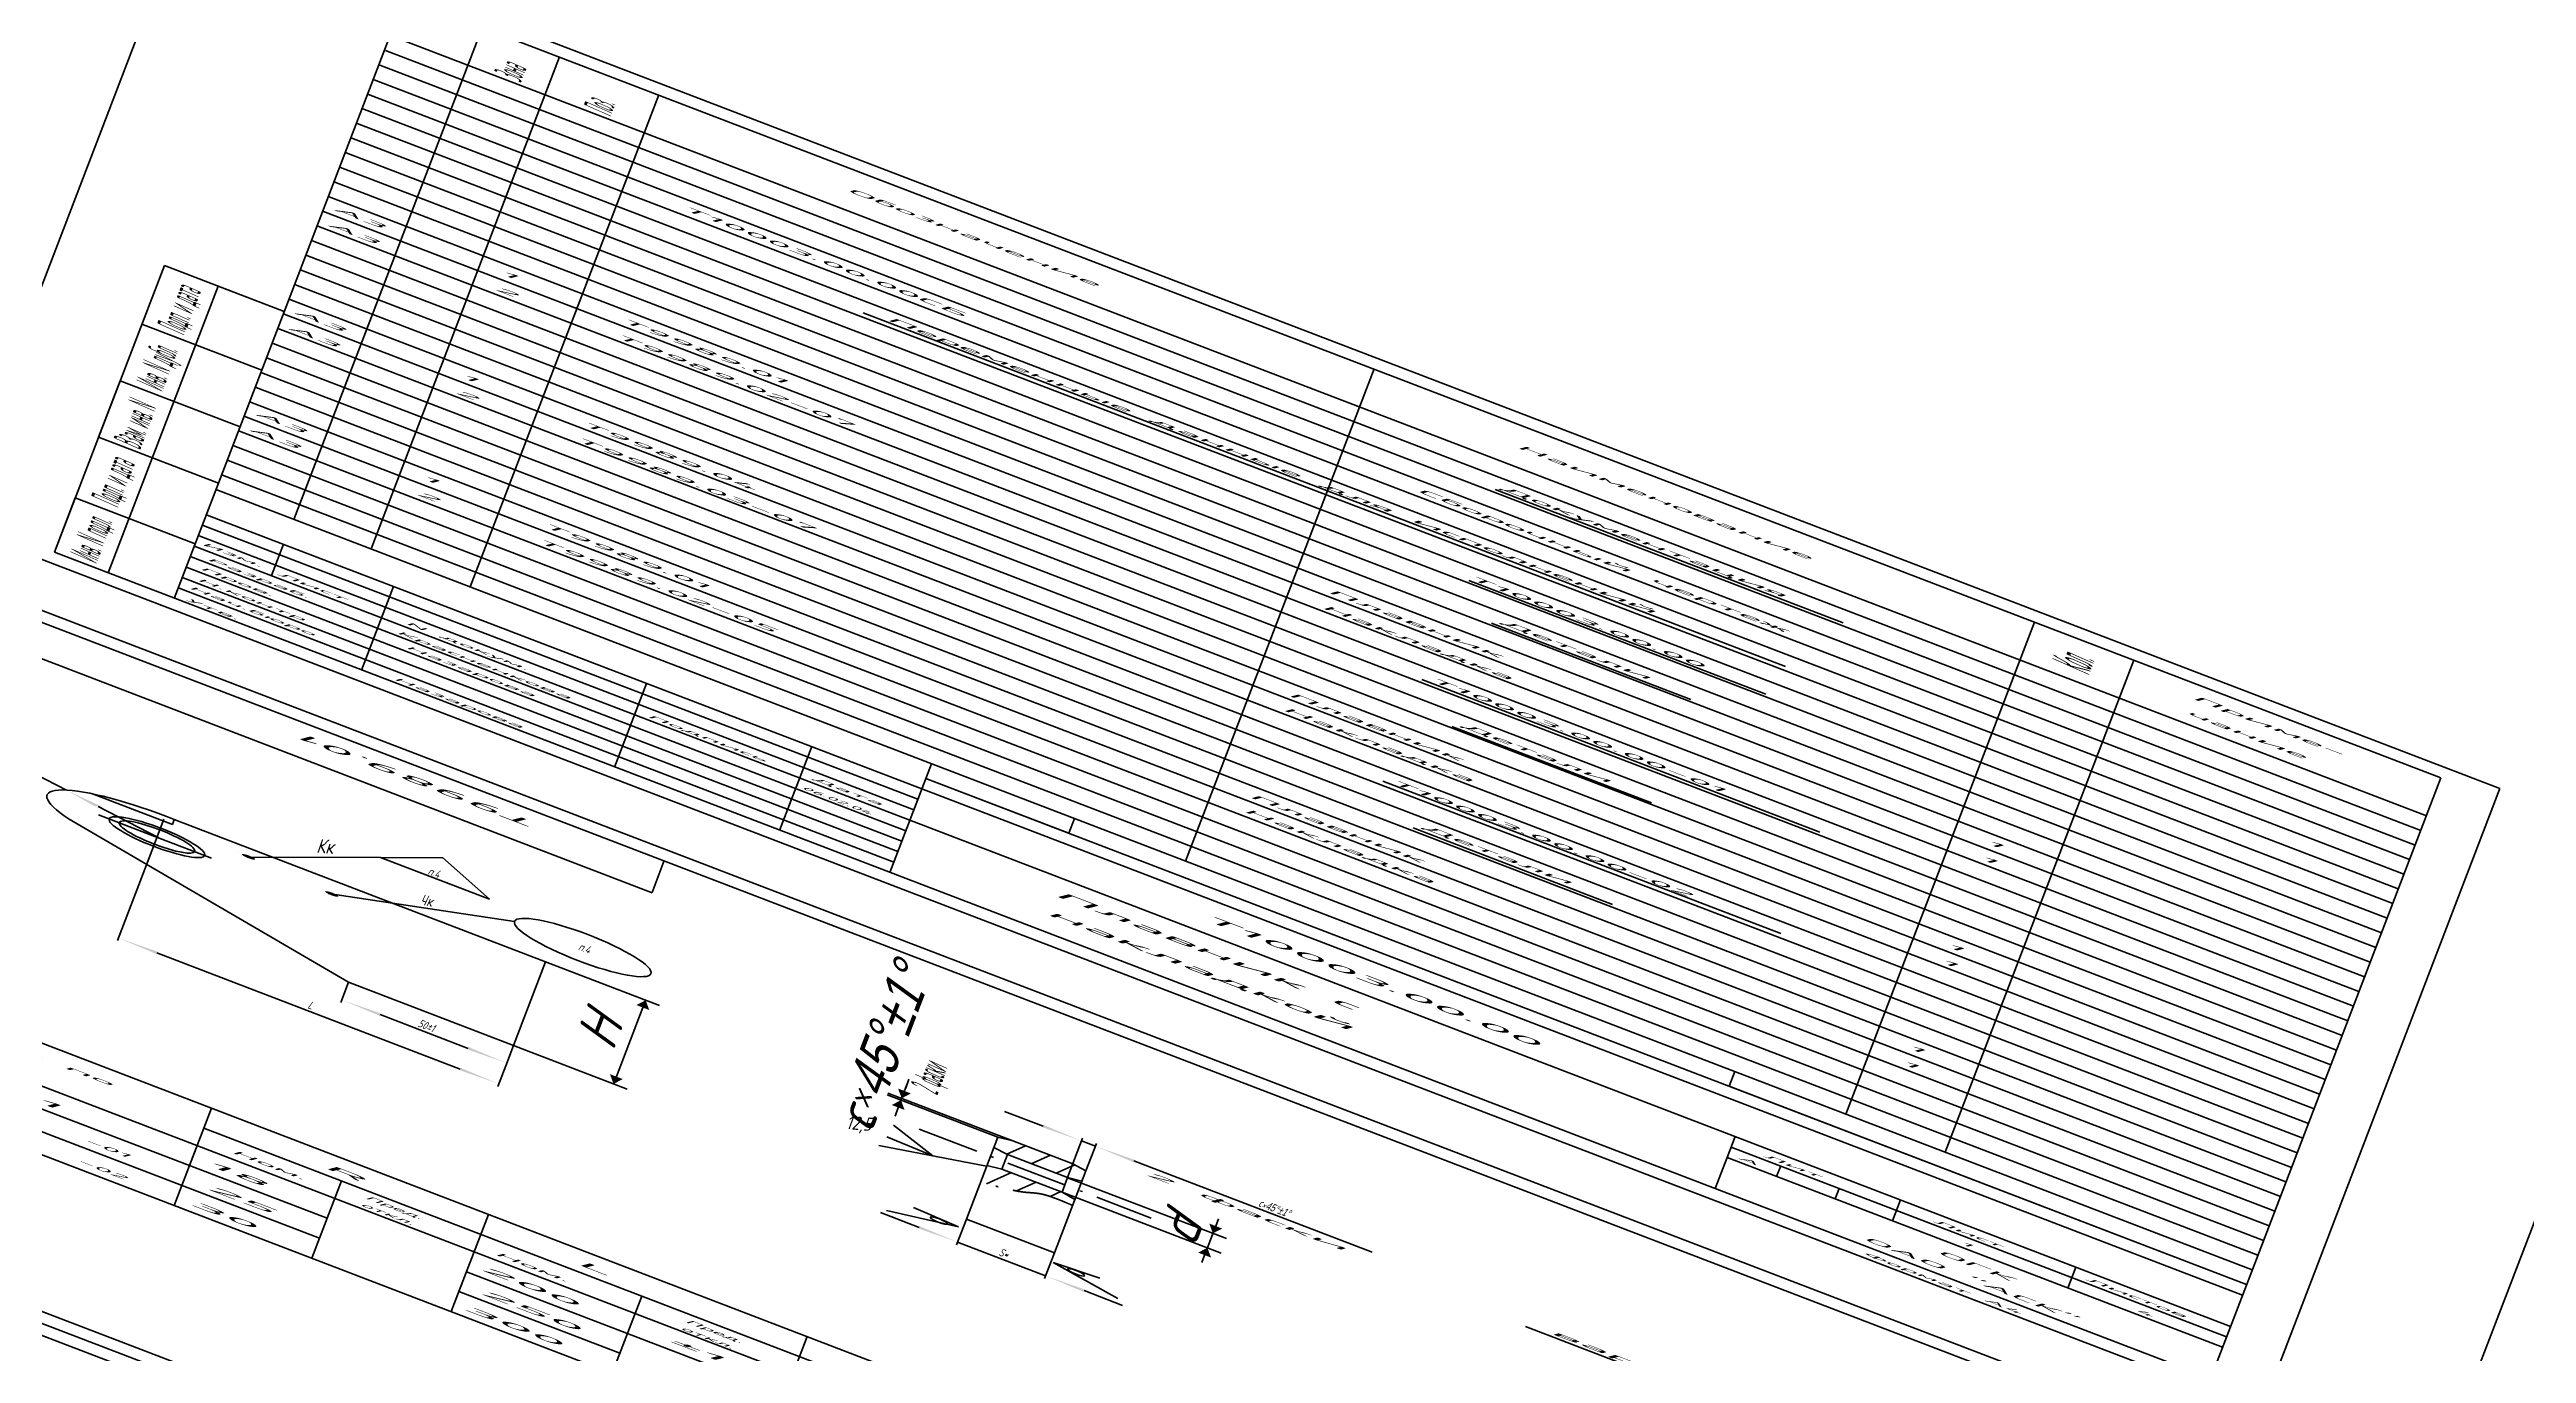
# Model space of a CAD drawing. Extents: x 2364 to 24352926, y -9422284 to 1126.
# Drawn here: x 11690167 to 12316154, y -4200300 to -3870708 of the extents above; entities that cross this region are included whole.
import ezdxf

# ---------------------------------------------------------------- set-up
doc = ezdxf.new("R2010")
doc.units = 0
doc.linetypes.add('ACAD_ISO10W100', pattern=[18.5, 12, -3, 0.5, -3])
doc.layers.get('Defpoints').update_dxf_attribs({"linetype": 'CONTINUOUS'})
doc.layers.add('ОСНОВНЫЕ', color=5, linetype='CONTINUOUS')
doc.layers.add('ТОНКИЕ', color=4, linetype='CONTINUOUS')
doc.styles.add('25', font='romans.shx', dxfattribs={"width": 0.8, "oblique": 15, "height": 2.5})
doc.styles.add('35', font='romans.shx', dxfattribs={"width": 0.8, "oblique": 15, "height": 3.5})
doc.styles.add('5', font='romans.shx', dxfattribs={"oblique": 15, "height": 3.5})
doc.styles.get("Standard").update_dxf_attribs({"font": 'romans.shx'})
doc.dimstyles.get("Standard").update_dxf_attribs({"dimtxt": 0.18, "dimasz": 0.18, "dimexe": 0.18, "dimexo": 0.0625, "dimgap": 0.09, "dimtad": 0, "dimtih": 1, "dimtoh": 1, "dimdec": 4, "dimzin": 0, "dimdsep": 46, "dimtxsty": 'STANDARD', "dimcen": 0.09, "dimadec": 0, "dimazin": 0, "dimtfac": 1, "dimtdec": 4, "dimtofl": 0, "dimtmove": 0, "dimatfit": 3, "dimfxl": 1, "dimtolj": 1, "dimtzin": 0, "dimarcsym": 0})

# ---------------------------------------------------------------- blocks, each defined once
blk = doc.blocks.new('*D19')
at = {"layer": 'Defpoints', "color": 0, "linetype": 'Continuous', "lineweight": 40, "transparency": 16777216}
for p in [(4236.4, 664.38), (4244.4, 664.38), (4236.4, 653.39)]:
    blk.add_point(p, dxfattribs=at)
at = {"layer": 'ОСНОВНЫЕ', "color": 0, "linetype": 'Continuous', "lineweight": -2, "transparency": 16777216}
for p, q in [((4236.4, 664.38), (4236.4, 652.14)), ((4244.4, 664.38), (4244.4, 652.14)), ((4232.9, 653.39), (4229.4, 653.39)), ((4244.4, 653.39), (4236.4, 653.39)), ((4247.9, 653.39), (4251.4, 653.39))]:
    blk.add_line(p, q, dxfattribs=at)
at = {"layer": 'ОСНОВНЫЕ', "color": 0, "linetype": 'Continuous', "lineweight": 40, "transparency": 16777216}
for points in [[(4232.9, 653.97), (4232.9, 652.8), (4236.4, 653.39)], [(4247.9, 653.97), (4247.9, 652.8), (4244.4, 653.39)]]:
    blk.add_solid(points, dxfattribs=at)
at = {"layer": 'ОСНОВНЫЕ', "color": 0, "linetype": 'Continuous', "lineweight": 40, "transparency": 16777216, "insert": (4240.4, 656.14), "char_height": 3.5, "attachment_point": 5, "style": '35'}
blk.add_mtext('\\A1;S*', dxfattribs=at)
blk = doc.blocks.new('*D18')
at = {"layer": 'Defpoints', "color": 0, "linetype": 'Continuous', "lineweight": 40, "transparency": 16777216}
for p in [(4160.69, 684.37), (4195.26, 654.75), (4195.26, 646.1)]:
    blk.add_point(p, dxfattribs=at)
at = {"layer": 'ОСНОВНЫЕ', "color": 0, "linetype": 'Continuous', "lineweight": -2, "transparency": 16777216}
for p, q in [((4160.69, 684.37), (4160.69, 644.85)), ((4195.26, 654.75), (4195.26, 644.85)), ((4164.19, 646.1), (4191.76, 646.1))]:
    blk.add_line(p, q, dxfattribs=at)
at = {"layer": 'ОСНОВНЫЕ', "color": 0, "linetype": 'Continuous', "lineweight": 40, "transparency": 16777216}
for points in [[(4164.19, 646.68), (4164.19, 645.52), (4160.69, 646.1)], [(4191.76, 646.68), (4191.76, 645.52), (4195.26, 646.1)]]:
    blk.add_solid(points, dxfattribs=at)
at = {"layer": 'ОСНОВНЫЕ', "color": 0, "linetype": 'Continuous', "lineweight": 40, "transparency": 16777216, "insert": (4177.97, 648.85), "char_height": 3.5, "attachment_point": 5, "style": '35'}
blk.add_mtext('\\A1;L', dxfattribs=at)
blk = doc.blocks.new('*D17')
at = {"layer": 'Defpoints', "color": 0, "linetype": 'Continuous', "lineweight": 40, "transparency": 16777216}
for p in [(4180.26, 664.38), (4195.26, 664.38), (4180.26, 656)]:
    blk.add_point(p, dxfattribs=at)
at = {"layer": 'ОСНОВНЫЕ', "color": 0, "linetype": 'Continuous', "lineweight": -2, "transparency": 16777216}
for p, q in [((4180.26, 664.38), (4180.26, 654.75)), ((4195.26, 664.38), (4195.26, 654.75)), ((4191.76, 656), (4183.76, 656))]:
    blk.add_line(p, q, dxfattribs=at)
at = {"layer": 'ОСНОВНЫЕ', "color": 0, "linetype": 'Continuous', "lineweight": 40, "transparency": 16777216}
for points in [[(4183.76, 656.59), (4183.76, 655.42), (4180.26, 656)], [(4191.76, 656.59), (4191.76, 655.42), (4195.26, 656)]]:
    blk.add_solid(points, dxfattribs=at)
at = {"layer": 'ОСНОВНЫЕ', "color": 0, "linetype": 'Continuous', "lineweight": 40, "transparency": 16777216, "insert": (4187.76, 658.77), "char_height": 3.5, "attachment_point": 5, "style": '35'}
blk.add_mtext('\\A1;5{\\fRomanS|b0|i0|c204|p2;0}±{\\fRomanS|b0|i0|c204|p2;1}', dxfattribs=at)
blk = doc.blocks.new('*D20')
at = {"layer": 'Defpoints', "color": 0, "linetype": 'Continuous', "lineweight": 40, "transparency": 16777216}
for p in [(4243.16, 697.8), (4243.16, 690.93), (4256.36, 690.93)]:
    blk.add_point(p, dxfattribs=at)
at = {"layer": 'ОСНОВНЫЕ', "color": 0, "linetype": 'Continuous', "lineweight": -2, "transparency": 16777216}
for p, q in [((4256.36, 701.3), (4256.36, 704.8)), ((4243.16, 697.8), (4257.61, 697.8)), ((4256.36, 697.8), (4256.36, 690.93)), ((4243.16, 690.93), (4257.61, 690.93)), ((4256.36, 687.43), (4256.36, 683.93))]:
    blk.add_line(p, q, dxfattribs=at)
at = {"layer": 'ОСНОВНЫЕ', "color": 0, "linetype": 'Continuous', "lineweight": 40, "transparency": 16777216}
for points in [[(4255.78, 701.3), (4256.95, 701.3), (4256.36, 697.8)], [(4255.78, 687.43), (4256.95, 687.43), (4256.36, 690.93)]]:
    blk.add_solid(points, dxfattribs=at)
at = {"layer": 'ОСНОВНЫЕ', "color": 0, "linetype": 'Continuous', "lineweight": 40, "transparency": 16777216, "insert": (4253.61, 694.37), "char_height": 3.5, "attachment_point": 5, "rotation": 90, "style": '35'}
blk.add_mtext('\\A1;d', dxfattribs=at)
blk = doc.blocks.new('Л8-190.000')
at = {"layer": 'ОСНОВНЫЕ', "linetype": 'ACAD_ISO10W100', "lineweight": 40}
h = blk.add_hatch(dxfattribs=at)
h.set_pattern_fill('ANSI31', color=4, scale=0.5, angle=180, style=0)
h.set_pattern_definition([(225, (-112.9644, 688.9388), (1.122532, -1.122532), [])])
h.paths.add_polyline_path([(4244.4044, 703.57582), (4243.16628, 704.3762), (4237.69384, 704.3762), (4236.4044, 703.51597), (4236.4044, 698.63427), (4237.69284, 697.80137), (4243.15592, 697.80137), (4244.4044, 698.63427)])
edge = h.paths.add_edge_path()
edge.add_line((4244.4044, 689.94997), (4243.15592, 690.9291))
edge.add_line((4243.15592, 690.9291), (4237.69284, 690.9291))
edge.add_line((4237.69284, 690.9291), (4236.4044, 689.94997))
edge.add_line((4236.4044, 689.94997), (4236.4044, 681.9866))
edge.add_spline(control_points=[(4236.44159, 682.00919), (4236.92006, 682.29797), (4238.26543, 683.10994), (4240.3004, 684.54284), (4241.55492, 687.5766), (4243.49529, 687.21988), (4244.4044, 687.05275)], knot_values=[0, 0, 0, 0, 1.674580452, 4.708531344, 7.517613045, 9.993964689, 9.993964689, 9.993964689, 9.993964689], degree=3, periodic=0)
edge.add_line((4244.4044, 687.05275), (4244.4044, 689.94997))
at = {"layer": 'ОСНОВНЫЕ', "linetype": 'Continuous', "lineweight": 40}
for points in [[(4167.93127, 700.71317, 1), (4169.14782, 700.71317, 1)], [(4175.65402, 698.5303, 1), (4176.87057, 698.5303, 1)]]:
    blk.add_hatch(color=4, dxfattribs=at).paths.add_polyline_path(points)
at = {"layer": 'ОСНОВНЫЕ', "color": 4, "linetype": 'Continuous', "lineweight": 40}
for p, q in [((4134.80392, 851.51391), (4134.80392, 1088.64303)), ((4344.80392, 1088.64303), (4134.80392, 1088.64303)), ((4344.80392, 851.51391), (4344.80392, 1088.64303)), ((4360.68604, 851.51391), (4360.68604, 1088.64303)), ((4344.80392, 791.64303), (4344.80392, 851.51391)), ((4360.68604, 851.51391), (4360.68604, 791.64303)), ((4339.80392, 811.51391), (4294.80392, 811.51391)), ((4294.80392, 811.51391), (4294.80392, 796.64303)), ((4339.91283, 791.64303), (4134.80392, 791.64303)), ((4531.32277, 770.37739), (4111.32277, 770.37739)), ((4183.92939, 731.32236), (4179.00108, 721.47434)), ((4188.91308, 721.47434), (4183.90833, 731.43676)), ((4179.00108, 721.47434), (4168.47209, 700.43476)), ((4188.91308, 721.47434), (4179.00108, 721.47434)), ((4243.15592, 697.80137), (4243.15592, 716.60815)), ((4244.4044, 703.57582), (4244.4044, 716.60815)), ((4191.56927, 716.28161), (4175.95168, 698.08079)), ((4239.65592, 715.35815), (4236.15592, 715.35815)), ((4243.15592, 715.35815), (4244.4044, 715.35815)), ((4247.9044, 715.35815), (4269.54498, 715.35815)), ((4227.59125, 713.4421), (4227.625, 709.3103)), ((4227.60813, 707.8762), (4227.60813, 711.3762)), ((4283.96007, 708.89499), (4345.08719, 708.89499)), ((4195.25994, 704.3762), (4205.5975, 704.3762)), ((4237.69384, 704.3762), (4226.35813, 704.3762)), ((4227.60813, 704.3762), (4227.60813, 703.51597)), ((4152.08442, 699.4485), (4145.33333, 703.38577)), ((4236.4044, 703.51597), (4226.35813, 703.51597)), ((4204.3475, 700.8762), (4204.3475, 667.8762)), ((4227.60813, 700.01597), (4227.64187, 695.88416)), ((4160.86877, 694.29212), (4155.10282, 697.67671)), ((4160.50598, 694.29212), (4155.36005, 694.29212)), ((4165.65191, 694.29212), (4160.50598, 694.29212)), ((4236.4044, 689.61864), (4227.22171, 681.09154)), ((4195.25994, 664.3762), (4205.5975, 664.3762)), ((4526.32277, 473.37739), (4111.32277, 473.37739)), ((4111.32277, 473.37739), (4531.32277, 473.37739))]:
    blk.add_line(p, q, dxfattribs=at)
at = {"layer": 'ОСНОВНЫЕ', "lineweight": 100}
for p, q in [((4154.80392, 851.51391), (4154.80392, 1083.64303)), ((4339.80392, 1083.64303), (4154.80392, 1083.64303)), ((4339.80392, 851.51391), (4339.80392, 1083.64303)), ((4339.80392, 1065.51391), (4154.89084, 1065.51391)), ((4339.80392, 1058.51391), (4154.89084, 1058.51391)), ((4339.80392, 1051.51391), (4154.89084, 1051.51391)), ((4339.80392, 1044.51391), (4154.89084, 1044.51391)), ((4339.80392, 1037.51391), (4154.89084, 1037.51391)), ((4339.80392, 1030.51391), (4154.89084, 1030.51391)), ((4339.80392, 1023.51391), (4154.89084, 1023.51391)), ((4339.80392, 1016.51391), (4154.89084, 1016.51391)), ((4339.80392, 1009.51391), (4154.89084, 1009.51391)), ((4339.80392, 1002.51391), (4154.89084, 1002.51391)), ((4339.80392, 995.51391), (4154.89084, 995.51391)), ((4339.80392, 988.51391), (4154.89084, 988.51391)), ((4339.80392, 981.51391), (4154.89084, 981.51391)), ((4339.80392, 974.51391), (4154.89084, 974.51391)), ((4339.80392, 967.51391), (4154.89084, 967.51391)), ((4339.80392, 960.51391), (4154.89084, 960.51391)), ((4339.80392, 953.51391), (4154.89084, 953.51391)), ((4339.80392, 946.51391), (4154.89084, 946.51391)), ((4339.80392, 939.51391), (4154.89084, 939.51391)), ((4339.80392, 932.51391), (4154.89084, 932.51391)), ((4339.80392, 925.51391), (4154.89084, 925.51391)), ((4339.80392, 925.51391), (4154.89084, 925.51391)), ((4339.80392, 918.51391), (4154.89084, 918.51391)), ((4339.80392, 911.51391), (4154.89084, 911.51391)), ((4339.80392, 904.51391), (4154.89084, 904.51391)), ((4339.80392, 897.51391), (4154.89084, 897.51391)), ((4339.80392, 890.51391), (4154.89084, 890.51391)), ((4339.80392, 883.51391), (4154.89084, 883.51391)), ((4339.80392, 876.51391), (4154.89084, 876.51391)), ((4339.80392, 869.51391), (4154.89084, 869.51391)), ((4339.80392, 862.51391), (4154.89084, 862.51391)), ((4339.80392, 855.51391), (4154.89084, 855.51391)), ((4154.80392, 851.51391), (4154.80392, 796.51391)), ((4339.80392, 796.51391), (4339.80392, 851.51391)), ((4339.80392, 848.51391), (4154.89084, 848.51391)), ((4219.80392, 848.51391), (4219.80392, 796.51391)), ((4219.80392, 841.51391), (4339.80392, 841.51391)), ((4219.80392, 836.51391), (4154.89084, 836.51391)), ((4219.80392, 836.51391), (4339.80392, 836.51391)), ((4219.80392, 821.51391), (4154.89084, 821.51391)), ((4294.80392, 811.51391), (4294.80392, 821.51391)), ((4219.80392, 816.51391), (4154.89084, 816.51391)), ((4219.80392, 811.51391), (4154.89084, 811.51391)), ((4219.80392, 806.51391), (4154.89084, 806.51391)), ((4219.80392, 801.51391), (4154.89084, 801.51391)), ((4339.91283, 796.64303), (4154.91283, 796.64303)), ((4526.32277, 765.37739), (4131.32277, 765.37739)), ((4201.58937, 765.51353), (4201.58937, 750.2899)), ((4201.58937, 750.16385), (4131.18837, 750.16385)), ((4134.47298, 590.04696), (4346.04722, 590.04696)), ((4173.23762, 580.50156), (4305.51938, 580.50156)), ((4185.74279, 580.50156), (4185.74279, 543.62837)), ((4213.0198, 580.50156), (4213.0198, 543.62837)), ((4131.32277, 478.37739), (4526.32277, 478.37739)), ((4526.32277, 468.37739), (4131.32277, 468.37739))]:
    blk.add_line(p, q, dxfattribs=at)
at = {"layer": 'ОСНОВНЫЕ', "color": 5, "linetype": 'Continuous', "lineweight": 100}
for p, q in [((4161.89084, 848.51391), (4161.89084, 1083.64303)), ((4168.89084, 848.51391), (4168.89084, 1083.64303)), ((4177.89084, 848.51391), (4177.89084, 1083.64303)), ((4242.89084, 848.51391), (4242.89084, 1083.64303)), ((4302.89084, 848.51391), (4302.89084, 1083.64303)), ((4311.89084, 848.51391), (4311.89084, 1083.64303)), ((4143.91283, 796.64303), (4143.91283, 933.64303)), ((4143.91283, 933.64303), (4154.80392, 933.64303)), ((4148.80392, 933.64303), (4148.80392, 796.64303)), ((4154.80392, 933.64303), (4148.80392, 933.64303)), ((4154.80392, 933.64303), (4148.80392, 933.64303)), ((4143.91283, 905.51391), (4154.80392, 905.51391)), ((4143.91283, 878.51391), (4154.80392, 878.51391)), ((4143.91283, 851.51391), (4143.91283, 878.51391)), ((4154.80392, 851.51391), (4143.91283, 851.51391)), ((4232.80392, 841.51391), (4232.80392, 848.51391)), ((4292.80392, 841.51391), (4292.80392, 848.51391)), ((4219.80392, 841.51391), (4232.80392, 841.51391)), ((4339.80392, 841.51391), (4292.80392, 841.51391)), ((4143.91283, 822.64303), (4154.80392, 822.64303)), ((4143.91283, 796.64303), (4143.91283, 822.64303)), ((4219.80392, 821.51391), (4339.80392, 821.51391)), ((4309.80392, 821.51391), (4309.80392, 811.51391)), ((4325.74611, 821.51391), (4325.74611, 811.51391)), ((4339.80392, 816.51391), (4294.80392, 816.51391)), ((4299.29071, 816.52541), (4299.29071, 811.51391)), ((4304.61723, 816.52541), (4304.61723, 811.51391)), ((4339.80392, 811.51391), (4294.80392, 811.51391)), ((4294.80392, 796.64303), (4294.80392, 811.51391)), ((4154.91283, 796.64303), (4143.91283, 796.64303)), ((4195.25994, 704.3762), (4161.52674, 704.3762)), ((4195.25994, 704.3762), (4195.25994, 664.3762)), ((4236.4044, 703.51597), (4237.69384, 704.3762)), ((4237.69384, 704.3762), (4243.16628, 704.3762)), ((4244.4044, 703.57582), (4243.16628, 704.3762)), ((4236.4044, 703.51597), (4236.4044, 664.3762)), ((4244.4044, 664.3762), (4244.4044, 703.57582)), ((4167.53148, 700.86536), (4167.53148, 700.86536)), ((4175.46271, 698.83468), (4175.46271, 698.83468)), ((4237.69284, 697.80137), (4236.4044, 698.63427)), ((4237.69284, 697.80137), (4243.15592, 697.80137)), ((4237.69284, 697.80137), (4237.69284, 690.9291)), ((4243.15592, 697.80137), (4244.4044, 698.63427)), ((4243.15592, 697.80137), (4243.15592, 690.9291)), ((4237.69284, 690.9291), (4236.4044, 689.94997)), ((4237.69284, 690.9291), (4243.15592, 690.9291)), ((4243.15592, 690.9291), (4244.4044, 689.94997)), ((4180.25994, 664.3762), (4153.17588, 687.76584)), ((4180.25994, 664.3762), (4180.25994, 664.3762)), ((4180.25994, 664.3762), (4180.25994, 664.3762)), ((4195.25994, 664.3762), (4180.25994, 664.3762)), ((4236.4044, 664.3762), (4244.4044, 664.3762)), ((4173.23762, 590.04696), (4173.23762, 543.62837)), ((4198.39955, 590.04696), (4198.39955, 543.62837)), ((4227.35692, 590.04696), (4227.35692, 543.62837)), ((4134.47298, 572.19366), (4346.04722, 572.19366)), ((4134.47298, 562.6719), (4185.74279, 562.6719)), ((4198.39955, 562.6719), (4262.05333, 562.6719)), ((4134.47298, 553.15013), (4185.74279, 553.15013)), ((4134.47298, 543.62837), (4346.04722, 543.62837))]:
    blk.add_line(p, q, dxfattribs=at)
at = {"layer": 'ОСНОВНЫЕ', "lineweight": 40}
for p, q in [((4161.80392, 836.51391), (4161.80392, 821.51391)), ((4171.80392, 836.51391), (4171.80392, 796.51391)), ((4194.80392, 836.51391), (4194.80392, 796.51391)), ((4209.80392, 836.51391), (4209.80392, 796.51391)), ((4219.80392, 831.51391), (4154.89084, 831.51391)), ((4219.80392, 826.51391), (4154.89084, 826.51391))]:
    blk.add_line(p, q, dxfattribs=at)
at = {"layer": 'ОСНОВНЫЕ', "color": 5, "linetype": 'Continuous', "lineweight": 80}
for p, q in [((4161.52804, 702.03079), (4161.52804, 704.3762)), ((4154.258, 702.03079), (4161.52804, 702.03079)), ((4236.4044, 664.3762), (4244.4044, 664.3762)), ((4236.4044, 664.3762), (4244.4044, 664.3762)), ((4198.39955, 553.15013), (4213.0198, 553.15013))]:
    blk.add_line(p, q, dxfattribs=at)
at = {"layer": 'ОСНОВНЫЕ', "color": 4, "linetype": 'ACAD_ISO10W100', "lineweight": 40}
for p, q in [((4160.68538, 702.90481), (4160.68538, 683.13958)), ((4229.92542, 694.36523), (4251.01911, 694.36523))]:
    blk.add_line(p, q, dxfattribs=at)
at = {"layer": 'ОСНОВНЫЕ', "color": 4, "linetype": 'Continuous', "lineweight": 40}
for centre, radius in [((4197.76533, 716.28161), 6.19606), ((4160.68538, 694.29212), 4.34215), ((4234.27059, 659.39746), 0.77788), ((4246.71185, 659.72259), 0.77788)]:
    blk.add_circle(centre, radius, dxfattribs=at)
at = {"layer": 'ОСНОВНЫЕ', "color": 5, "linetype": 'Continuous', "lineweight": 80}
blk.add_circle((4160.68538, 694.36523), 3.43613, dxfattribs=at)
at = {"layer": 'ОСНОВНЫЕ', "color": 5, "linetype": 'Continuous', "lineweight": 100}
blk.add_arc((4160.74422, 694.36523), 10.0415, 85.5304863, 221.0875723, dxfattribs=at)
at = {"layer": 'ОСНОВНЫЕ', "color": 4, "linetype": 'ACAD_ISO10W100', "lineweight": 40}
blk.add_open_spline([(4244.4044, 687.05275), (4243.49529, 687.21988), (4241.55492, 687.5766), (4240.3004, 684.54284), (4238.26543, 683.10994), (4236.92006, 682.29797), (4236.44159, 682.00919)], degree=3, knots=[0, 0, 0, 0, 2.476351644, 5.285433345, 8.319384237, 9.993964689, 9.993964689, 9.993964689, 9.993964689], dxfattribs=at)
at = {"layer": 'ОСНОВНЫЕ', "color": 4, "linetype": 'Continuous', "lineweight": 40}
for points in [[(4239.65592, 715.94149), (4239.65592, 714.77482), (4243.15592, 715.35815)], [(4247.9044, 715.94149), (4247.9044, 714.77482), (4244.4044, 715.35815)], [(4227.02479, 707.8762), (4228.19146, 707.8762), (4227.60813, 704.3762)], [(4203.76417, 700.8762), (4204.93083, 700.8762), (4204.3475, 704.3762)], [(4227.02479, 700.01597), (4228.19146, 700.01597), (4227.60813, 703.51597)], [(4203.76417, 667.8762), (4204.93083, 667.8762), (4204.3475, 664.3762)]]:
    blk.add_solid(points, dxfattribs=at)
at = {"layer": 'ОСНОВНЫЕ', "color": 4, "linetype": 'Continuous', "lineweight": 80}
blk.add_solid([(4155.39812, 698.17978), (4154.80752, 697.17364), (4152.08442, 699.4485)], dxfattribs=at)
at = {"layer": 'ТОНКИЕ', "lineweight": 40}
for p, q in [((4256.13934, 1052.75104), (4287.74385, 1052.75104)), ((4200.72308, 1025.41576), (4284.50062, 1025.41576)), ((4256.80909, 1010.65108), (4283.79221, 1010.65108)), ((4259.9062, 996.49308), (4278.02024, 996.49308)), ((4265.27099, 961.84938), (4256.09323, 961.84938)), ((4265.27099, 961.84938), (4292.25411, 961.84938)), ((4259.9062, 947.14903), (4278.02024, 947.14903)), ((4265.27099, 913.34642), (4256.09323, 913.34642)), ((4265.27099, 913.34642), (4292.25411, 913.34642)), ((4259.9062, 898.64607), (4278.02024, 898.64607))]:
    blk.add_line(p, q, dxfattribs=at)
at = {"layer": 'ТОНКИЕ', "color": 4, "linetype": 'Continuous', "lineweight": 40}
for p, q in [((4227.78036, 691.96218), (4231.81306, 685.35509)), ((4231.81306, 685.35509), (4227.58692, 686.00935)), ((4229.80247, 655.23008), (4236.01617, 659.84595)), ((4236.01617, 659.84595), (4231.85259, 660.8221)), ((4244.60496, 660.12797), (4248.76854, 661.10411)), ((4250.81866, 655.51209), (4244.60496, 660.12797))]:
    blk.add_line(p, q, dxfattribs=at)
at = {"layer": 'ОСНОВНЫЕ', "color": 4, "linetype": 'Continuous', "lineweight": 40, "style": '5', "oblique": 15}
blk.add_text('2 фаски', height=2.5, rotation=90, dxfattribs=at).set_placement((4230.34889, 711.18839))
at = {"layer": 'ОСНОВНЫЕ', "color": 4, "linetype": 'Continuous', "lineweight": 40, "style": '35', "oblique": 15}
blk.add_text('2 фаски', height=3.5, dxfattribs=at).set_placement((4249.14509, 711.41649))
at = {"layer": 'ОСНОВНЫЕ', "color": 4, "lineweight": 40, "style": '5', "oblique": 15}
for s, height, p in [('вариант исполнения', 3.5, (4286.06281, 709.9879)), ('Обозначение по', 2.9755507, (4134.02805, 583.31128)), ('R', 4.16577, (4183.84438, 583.20818)), ('L', 4.16577, (4206.81901, 583.45088)), ('18', 4.165771, (4174.48573, 565.65757)), ('200', 4.165771, (4199.30798, 565.65757)), ('%%p1', 4.165771, (4216.28854, 565.65757)), ('Т9989.01', 4.165771, (4138.83616, 564.84074)), ('25', 4.165771, (4175.19931, 555.67527)), ('250', 4.165771, (4200.02156, 555.67527)), ('30', 4.165771, (4174.30253, 546.43744)), ('300', 4.165771, (4199.12478, 546.43744))]:
    blk.add_text(s, height=height, dxfattribs=at).set_placement(p)
at = {"layer": 'ОСНОВНЫЕ', "color": 4, "lineweight": 40, "style": '5', "oblique": 15, "width": 0.7}
for s, p in [('-01', (4164.10927, 555.98821)), ('-02', (4164.10927, 546.36592))]:
    blk.add_text(s, height=2.975551, dxfattribs=at).set_placement(p)
at = {"layer": 'ОСНОВНЫЕ', "color": 4, "linetype": 'Continuous', "lineweight": 40, "char_height": 3.5, "attachment_point": 5, "style": '35'}
for s, insert, rotation in [('\\A1;c{\\fSymbol|b0|i0|c2|p16;\\H0.625x;´\\H1.6x;45°±1°}', (4224.57001, 722.22762), 90), ('{\\fRomanS|b0|i0|c204|p2;Кк}', (4174.27706, 717.28106), 57.8749434), ('{\\fRomanS|b0|i0|c204|p2;Чк}', (4183.96465, 710.96835), 42.0490184), ('12,5', (4225.0095, 686.45195), 56.0867548), ('\\A1;H', (4201.5975, 684.3762), 90)]:
    blk.add_mtext(s, dxfattribs=dict(at, insert=insert, rotation=rotation))
for s, insert in [('{\\fRomanS|b0|i0|c204|p2;п.}4', (4183.70978, 723.77253)), ('c{\\fSymbol|b0|i0|c2|p16;\\H0.625x;´\\H1.6x;45°±1°}', (4260.47469, 718.14348)), ('{\\fRomanS|b0|i0|c204|p2;п.}4', (4197.93414, 716.3523))]:
    blk.add_mtext(s, dxfattribs=dict(at, insert=insert))
at = {"layer": 'ТОНКИЕ', "lineweight": 40, "style": '25', "oblique": 15}
for s, height, width, p in [('Приме-', 3.5, 0.8, (4317.57839, 1076.85569)), ('Обозначение', 3.5, 0.8, (4195.65863, 1073.59313)), ('Наименование', 3.5, 0.8, (4256.4583, 1073.59313)), ('чание', 3.5, 0.8, (4317.57839, 1069.56931)), ('Документация', 3.5, 0.8, (4256.4583, 1053.72198)), ('Т10003.00.00СБ', 3.5, 0.8, (4183.15889, 1039.72198)), ('Сборочный чертеж', 3.5, 0.8, (4249.93778, 1039.38941)), ('Переменные данные для исполнений', 3.5, 0.8, (4202.66412, 1026.20195)), ('Т10003.00.00', 3.5, 0.8, (4256.68053, 1011.38427)), ('Детали', 3.5, 0.8, (4260.59309, 997.87002)), ('А3', 3.5, 0.8, (4155.45775, 983.74593)), ('1', 3.5, 0.8, (4170.71981, 983.74593)), ('Т9989.01', 3.5, 0.8, (4181.69779, 983.2109)), ('Плавник', 3.5, 0.8, (4245.86652, 983.15634)), ('1', 3.5, 0.8, (4305.66866, 983.74593)), ('А3', 3.5, 0.8, (4155.45775, 976.25533)), ('2', 3.5, 0.8, (4170.71981, 976.25533)), ('Т9989.02-07', 3.5, 0.8, (4181.69779, 975.7203)), ('1', 3.5, 0.8, (4305.66866, 976.25533)), ('Накладка', 3.5, 0.8, (4245.86652, 975.66573)), ('Т10003.00.00-01', 3.5, 0.8, (4256.68053, 962.70625)), ('Детали', 3.5, 0.8, (4260.59309, 948.52597)), ('А3', 3.5, 0.8, (4155.45775, 934.40188)), ('1', 3.5, 0.8, (4170.71981, 934.40188)), ('Т9989.04', 3.5, 0.8, (4181.69779, 933.86685)), ('Плавник', 3.5, 0.8, (4245.86652, 933.81229)), ('1', 3.5, 0.8, (4305.66866, 934.40188)), ('А3', 3.5, 0.8, (4155.45775, 926.91128)), ('2', 3.5, 0.8, (4170.71981, 926.91128)), ('Т9989.03-07', 3.5, 0.8, (4181.69779, 926.37625)), ('Накладка', 3.5, 0.8, (4245.86652, 926.88241)), ('1', 3.5, 0.8, (4305.66866, 926.91128)), ('Т10003.00.00-02', 3.5, 0.8, (4256.68053, 913.87873)), ('Детали', 3.5, 0.8, (4260.59309, 900.02301)), ('А3', 3.5, 0.8, (4155.45775, 885.89892)), ('1', 3.5, 0.8, (4170.71981, 885.89892)), ('Т9989.01', 3.5, 0.8, (4181.69779, 885.36389)), ('Плавник', 3.5, 0.8, (4245.86652, 885.30933)), ('1', 3.5, 0.8, (4305.66866, 885.89892)), ('А3', 3.5, 0.8, (4155.45775, 878.40832)), ('2', 3.5, 0.8, (4170.71981, 878.40832)), ('Т9989.02-05', 3.5, 0.8, (4181.69779, 877.87329)), ('Накладка', 3.5, 0.8, (4245.86652, 878.37945)), ('1', 3.5, 0.8, (4305.66866, 878.40832)), ('Изм.', 2.5, 0.8, (4155.26663, 823.27943)), ('Лист', 2.5, 0.8, (4162.17384, 822.81936)), ('N докум.', 2.5, 0.8, (4173.83934, 822.81936)), ('Подпись', 2.5, 0.8, (4195.7889, 822.666)), ('Дата', 2.5, 0.8, (4210.83126, 822.97271)), ('Разраб.', 2.5, 0.8, (4156.1547, 817.71943)), ('06.02.04', 2.5, 0.5, (4210.23361, 817.44967)), ('Лит', 2.5, 0.8, (4297.54902, 817.69247)), ('Лист', 2.5, 0.8, (4312.99048, 817.56283)), ('Листов', 2.5, 0.8, (4326.85064, 817.74711)), ('Плавник с', 5, 0.8, (4233.38851, 813.18756)), ('Пров.', 2.5, 0.8, (4155.87761, 812.78808)), ('А', 2.5, 0.8, (4295.57819, 812.79636)), ('1', 2.5, 0.8, (4315.81895, 812.79636)), ('4', 2.5, 0.8, (4331.74524, 812.74313)), ('Н.контр', 2.5, 0.8, (4156.0012, 807.69225)), ('накладкой', 5, 0.8, (4233.38851, 804.07625)), ('ОГК', 3.5, 0.8, (4314.2803, 805.15013)), ('Нач.бюро', 2.5, 0.8, (4155.57063, 803.03973)), ('ОАО "АСК"', 3.5, 0.8, (4308.02108, 799.0168)), ('Утв.', 2.5, 0.8, (4155.72412, 797.52482)), ('Пред.', 2.975551, 0.5, (4188.07347, 577.01775)), ('Пред.', 2.975551, 0.5, (4217.17745, 576.54234)), ('Ном.', 2.975551, 0.8, (4176.07584, 574.7536)), ('Ном.', 2.975551, 0.8, (4200.02352, 574.27819)), ('откл.', 2.975551, 0.5, (4187.9433, 573.32124)), ('откл.', 2.975551, 0.5, (4217.04728, 572.84583))]:
    blk.add_text(s, height=height, dxfattribs=dict(at, width=width)).set_placement(p)
at = {"layer": 'ТОНКИЕ', "lineweight": 40, "style": '25', "oblique": 15, "width": 0.8}
for s, height, p in [('Кол.', 3.5, (4308.83666, 1069.96809)), ('Зона', 2.5, (4166.62813, 1066.49686)), ('Поз.', 2.5, (4174.77344, 1066.70553)), ('Подп. и дата', 2.5, (4147.61586, 907.4516)), ('Инв. N дубл.', 2.5, (4147.61586, 880.4902)), ('Взам. инв. N', 2.5, (4147.61586, 852.79351)), ('Подп. и дата', 2.5, (4147.61586, 825.09681)), ('Инв. N подл.', 2.5, (4147.61586, 798.3355))]:
    blk.add_text(s, height=height, rotation=90, dxfattribs=at).set_placement(p)
at = {"layer": 'ТОНКИЕ', "lineweight": 80, "style": '25', "oblique": 15, "width": 0.8}
blk.add_text('Т10003.00.00', height=5, dxfattribs=at).set_placement((4245.9795, 827.05805))
at = {"layer": 'ТОНКИЕ', "style": '25', "oblique": 15, "width": 0.8}
for s, p in [('Красненкова', (4173.38564, 817.55813)), ('Назарова', (4174.55698, 812.7988)), ('Назарова', (4174.55698, 797.73768)), ('Формат А4', (4308.41051, 792.87305))]:
    blk.add_text(s, height=2.5, dxfattribs=at).set_placement(p)
at = {"layer": 'ТОНКИЕ', "lineweight": 80, "style": '25', "oblique": 15, "width": 0.8}
blk.add_text('Т9989.01', height=5, rotation=180, dxfattribs=at).set_placement((4190.67657, 760.7583))
at = {"layer": 'ОСНОВНЫЕ', "color": 4, "linetype": 'Continuous', "lineweight": 40}
dim = blk.add_linear_dim(base=(4256.36236, 690.9291), p1=(4243.15592, 697.80137), p2=(4243.15592, 690.9291), angle=90, text='d', dimstyle='STANDARD', override={"dimtxt": 2.5, "dimasz": 3.5, "dimexe": 1.25, "dimexo": 0, "dimgap": 1, "dimtad": 1, "dimtih": 0, "dimtoh": 0, "dimzin": 8, "dimlunit": 6, "dimtxsty": '35', "dimcen": -2.5, "dimtofl": 1}, dxfattribs=at)
dim.commit()
dim.dimension.update_dxf_attribs({"geometry": '*D20', "text_midpoint": (4253.61236, 694.36523)})
for base, p1, p2, text, picture, middle in [((4195.25994, 646.10052), (4160.68538, 684.37384), (4195.25994, 654.75339), 'L', '*D18', (4177.97266, 648.85052)), ((4180.25994, 656.00339), (4195.25994, 664.3762), (4180.25994, 664.3762), '5{\\fRomanS|b0|i0|c204|p2;0}±{\\fRomanS|b0|i0|c204|p2;1}', '*D17', (4187.75994, 658.76949)), ((4236.4044, 653.38785), (4244.4044, 664.3762), (4236.4044, 664.3762), 'S*', '*D19', (4240.4044, 656.13785))]:
    dim = blk.add_linear_dim(base=base, p1=p1, p2=p2, text=text, dimstyle='STANDARD', override={"dimtxt": 2.5, "dimasz": 3.5, "dimexe": 1.25, "dimexo": 0, "dimgap": 1, "dimtad": 1, "dimtih": 0, "dimtoh": 0, "dimzin": 8, "dimlunit": 6, "dimtxsty": '35', "dimcen": -2.5, "dimtofl": 1}, dxfattribs=at)
    dim.commit()
    dim.dimension.update_dxf_attribs({"geometry": picture, "text_midpoint": middle})

msp = doc.modelspace()

# ---------------------------------------------------------------- block references
at = {"layer": 'ОСНОВНЫЕ', "color": 4, "linetype": 'Continuous', "lineweight": 40, "xscale": 2979.129276943872, "yscale": 566.565258990282, "zscale": 2979.129276943872, "rotation": 339.0296326616931}
msp.add_blockref('Л8-190.000', (2304.94241, -1033.83995), dxfattribs=at)

doc.saveas('drawing.dxf')
